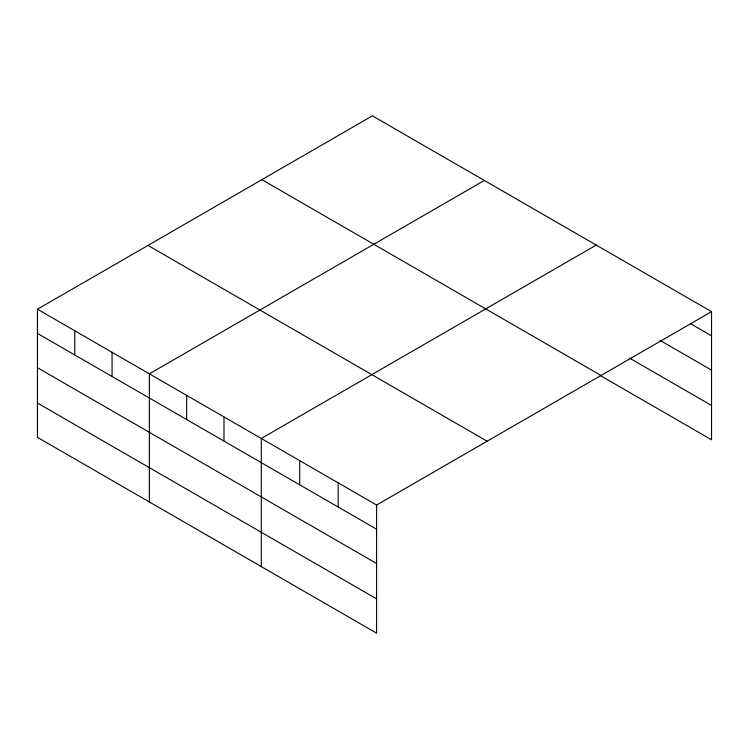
<?xml version="1.0" encoding="UTF-8"?>
<svg xmlns="http://www.w3.org/2000/svg" width="749" height="749" viewBox="0 0 749 749"><rect width="100%" height="100%" fill="white"/><g stroke="black" fill="none" stroke-linecap="round" stroke-linejoin="round"><path stroke-width="1.12" d="M37.45 309.234L376.597 505.032L376.597 633.158L37.45 437.35L37.45 309.234L372.403 115.842L711.55 311.65L711.55 439.766L600.286 375.53M484.322 180.462L149.369 373.845L149.369 501.97M596.241 245.073L261.289 438.465L261.289 566.581M376.597 505.032L711.55 311.65M690.306 323.559L711.55 335.824M659.963 340.346L711.55 370.128M629.619 358.162L711.55 405.462M261.869 179.666L601.016 375.464M147.984 245.41L487.131 441.217M37.45 333.408L376.597 529.206M37.45 367.703L376.597 563.51M37.45 403.046L376.597 598.854M338.155 482.843L338.155 507.017M299.722 460.654L299.722 484.828M223.979 416.921L223.979 441.095M186.67 395.388L186.67 419.562M112.06 352.311L112.06 376.485M74.76 330.768L74.76 354.942"/></g></svg>
